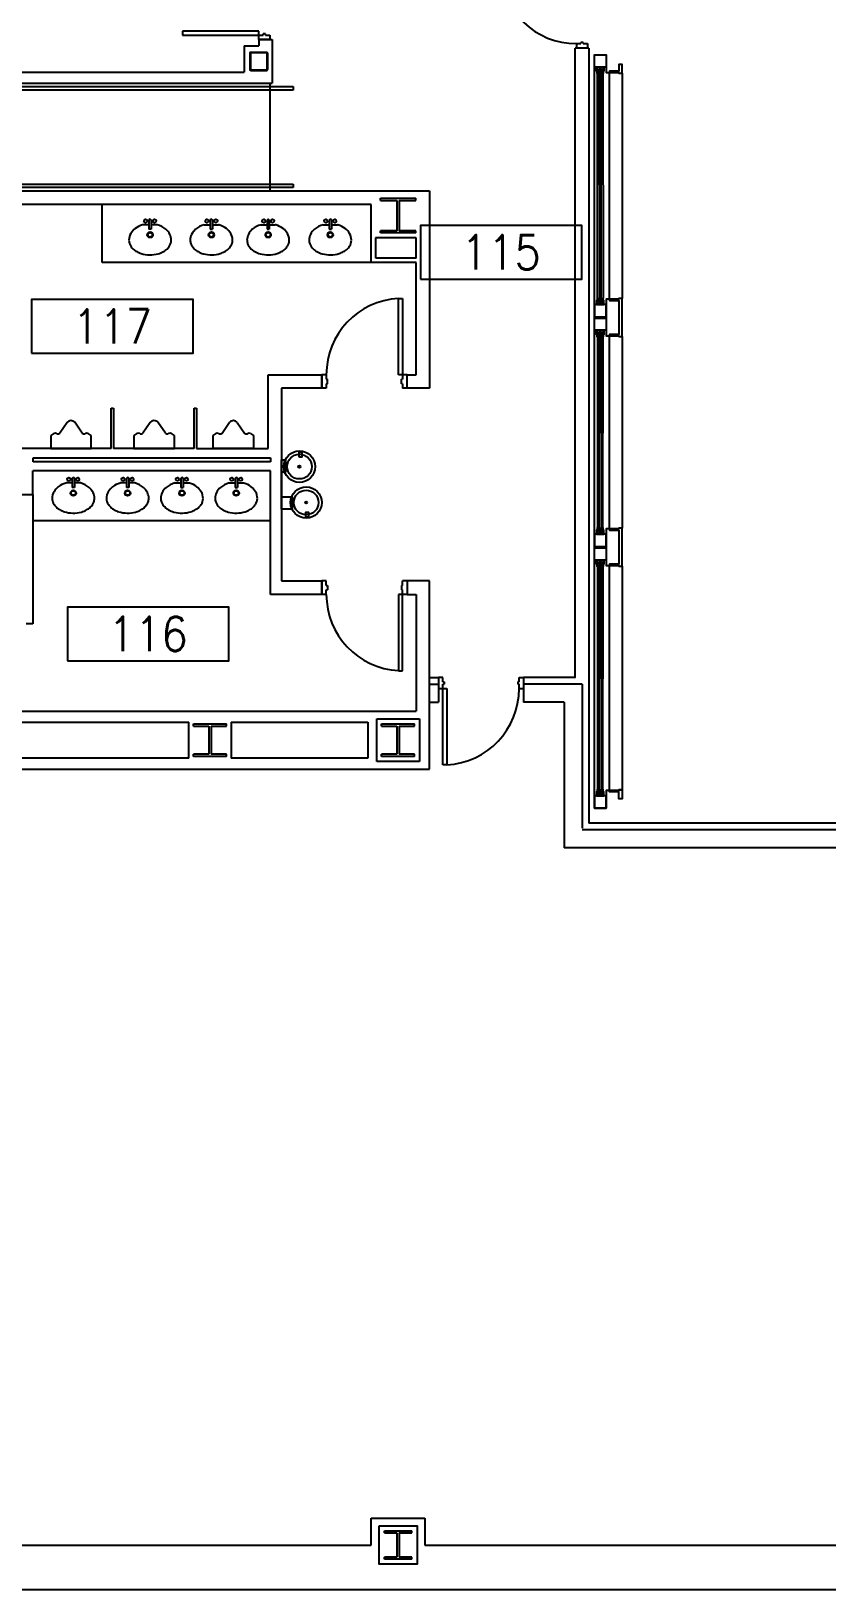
# Model space of a CAD drawing. Extents: x 324 to 2190, y 315 to 1855.
# Drawn here: x 798 to 1153, y 315 to 1010 of the extents above; entities that cross this region are included whole.
import ezdxf
from ezdxf.enums import TextEntityAlignment as Align

# ---------------------------------------------------------------- set-up
doc = ezdxf.new("R2010")
doc.units = 0
doc.header["$LTSCALE"] = 48
doc.header["$MEASUREMENT"] = 0
doc.layers.get('0').update_dxf_attribs({"color": 5, "linetype": 'CONTINUOUS'})
for name, color, linetype in [('first flr', 8, 'CONTINUOUS'), ('SP-RMBX', 7, 'CONTINUOUS'), ('SP-RMNO', 4, 'CONTINUOUS'), ('SP-ROOM', 4, 'CONTINUOUS')]:
    doc.layers.add(name, color=color, linetype=linetype)
doc.styles.add('ROMANS', font='ROMANS.shx', dxfattribs={"width": 0.9})

# ---------------------------------------------------------------- blocks, each defined once
blk = doc.blocks.new('FMGRM1')
at = {"layer": 'SP-RMBX', "color": 255}
blk.add_lwpolyline([(-0.375, -0.125), (0.375, -0.125), (0.375, 0.125), (-0.375, 0.125)], close=True, dxfattribs=at)
at = {"style": 'ROMANS', "width": 0.9}
for tag, p in [('DATA1', (0, -0.2836)), ('DATA2', (0, -0.443)), ('DATA3', (0, -0.6024)), ('DATA4', (0, -0.7618)), ('DATA5', (0, -0.9213))]:
    blk.add_attdef(tag, text='', height=0.1172, dxfattribs=at).set_placement(p, align=Align.CENTER)
at = {"layer": 'SP-RMNO', "style": 'ROMANS', "width": 0.9}
blk.add_attdef('RMNUMB', text='', height=0.16, dxfattribs=at).set_placement((0, 0), align=Align.MIDDLE)

msp = doc.modelspace()

# ---------------------------------------------------------------- linework, layer by layer
at = {"layer": 'first flr'}
for p, q in [((899.64, 1010.12), (865.64, 1010.12)), ((865.64, 1010.12), (865.64, 1008.37)), ((865.64, 1008.37), (899.64, 1008.37)), ((899.64, 1006.37), (899.64, 1010.12)), ((899.64, 1008.37), (901.64, 1008.37)), ((902.64, 1008.87), (901.64, 1008.87)), ((901.64, 1008.37), (901.64, 1008.87)), ((902.64, 1008.37), (902.64, 1008.87)), ((902.64, 1008.37), (904.64, 1008.37)), ((904.64, 1008.37), (904.64, 1006.37)), ((893.14, 1003.58), (899.64, 1003.58)), ((893.14, 1003.58), (893.14, 991.87)), ((899.64, 1006.37), (905.64, 1006.37)), ((899.64, 1006.37), (899.64, 1003.58)), ((904.64, 1006.37), (899.64, 1006.37)), ((905.64, 1006.37), (905.64, 986.87)), ((1046.83, 1002.56), (1040.83, 1002.56)), ((1040.83, 721.87), (1040.83, 1002.56)), ((1041.33, 1004.56), (1041.33, 1002.56)), ((1041.33, 1004.56), (1043.33, 1004.56)), ((1046.33, 1002.56), (1041.33, 1002.56)), ((1044.33, 1005.06), (1043.33, 1005.06)), ((1043.33, 1004.56), (1043.33, 1005.06)), ((1044.33, 1004.56), (1044.33, 1005.06)), ((1044.33, 1004.56), (1046.33, 1004.56)), ((1046.33, 1004.56), (1046.33, 1002.56)), ((1046.83, 1002.56), (1046.83, 656.87)), ((762.65, 991.87), (893.14, 991.87)), ((1056.09, 890.64), (1056.09, 991.62)), ((615.79, 986.87), (905.64, 986.87)), ((904.64, 986.87), (904.64, 938.87)), ((615.79, 938.87), (975.79, 938.87)), ((975.79, 938.87), (975.79, 850.87)), ((829.8, 906.87), (829.8, 932.87)), ((953.92, 935.62), (969.67, 935.62)), ((953.92, 934.62), (953.92, 935.62)), ((953.92, 934.62), (961.29, 934.62)), ((961.29, 934.62), (961.29, 921.12)), ((962.29, 934.62), (962.29, 921.12)), ((962.29, 934.62), (969.67, 934.62)), ((969.67, 934.62), (969.67, 935.62)), ((850.65, 926.01), (850.65, 921.79)), ((851.65, 926.01), (851.65, 921.79)), ((877.99, 926.01), (877.99, 921.79)), ((878.99, 926.01), (878.99, 921.79)), ((903.33, 926.01), (903.33, 921.79)), ((904.33, 926.01), (904.33, 921.79)), ((931.04, 926.01), (931.04, 921.79)), ((932.04, 926.01), (932.04, 921.79)), ((850.65, 923.79), (847.96, 923.79)), ((851.65, 921.79), (850.65, 921.79)), ((854.35, 923.79), (851.65, 923.79)), ((875.29, 923.79), (877.99, 923.79)), ((877.99, 921.79), (878.99, 921.79)), ((878.99, 923.79), (881.69, 923.79)), ((900.63, 923.79), (903.33, 923.79)), ((903.33, 921.79), (904.33, 921.79)), ((904.33, 923.79), (907.02, 923.79)), ((928.35, 923.79), (931.04, 923.79)), ((931.04, 921.79), (932.04, 921.79)), ((932.04, 923.79), (934.74, 923.79)), ((961.29, 921.12), (953.92, 921.12)), ((953.92, 920.12), (953.92, 921.12)), ((969.67, 920.12), (953.92, 920.12)), ((969.67, 921.12), (962.29, 921.12)), ((969.67, 920.12), (969.67, 921.12)), ((949.8, 906.87), (829.8, 906.87)), ((962.03, 856.88), (962.03, 890.88)), ((962.03, 890.88), (963.78, 890.88)), ((963.78, 890.88), (963.78, 856.88)), ((1056.09, 788.14), (1056.1, 874.26)), ((903.79, 824.01), (903.79, 856.88)), ((903.79, 856.88), (927.78, 856.88)), ((927.78, 856.88), (927.78, 850.88)), ((929.78, 856.88), (927.78, 856.88)), ((927.78, 850.88), (927.78, 856.88)), ((929.78, 856.88), (929.78, 854.88)), ((965.78, 856.88), (962.03, 856.88)), ((963.78, 856.88), (963.78, 854.88)), ((965.78, 850.88), (965.78, 856.88)), ((965.78, 850.87), (965.78, 856.87)), ((965.78, 856.87), (969.79, 856.87)), ((927.78, 850.88), (909.79, 850.88)), ((909.79, 850.87), (909.79, 764.87)), ((929.78, 850.88), (927.78, 850.88)), ((929.78, 854.88), (930.28, 854.88)), ((929.78, 852.88), (929.78, 850.88)), ((929.78, 852.88), (930.28, 852.88)), ((930.28, 852.88), (930.28, 854.88)), ((963.28, 852.88), (963.28, 854.88)), ((963.78, 854.88), (963.28, 854.88)), ((963.78, 852.88), (963.28, 852.88)), ((963.78, 852.88), (963.78, 850.88)), ((965.78, 850.88), (963.78, 850.88)), ((975.79, 850.87), (965.78, 850.87)), ((814.12, 835.52), (810.87, 830.88)), ((820.86, 830.88), (817.51, 835.65)), ((851.22, 835.52), (847.97, 830.88)), ((857.96, 830.88), (854.61, 835.65)), ((883.26, 830.88), (886.61, 835.65)), ((890, 835.52), (893.25, 830.88)), ((808.2, 830.68), (806.86, 829.71)), ((806.86, 829.71), (806.86, 824.01)), ((809.57, 830.58), (809.27, 830.74)), ((822.46, 830.74), (822.16, 830.58)), ((824.86, 829.71), (823.52, 830.68)), ((824.86, 824.01), (824.86, 829.71)), ((845.31, 830.68), (843.97, 829.71)), ((843.97, 829.71), (843.97, 824.01)), ((846.67, 830.58), (846.37, 830.74)), ((859.56, 830.74), (859.27, 830.58)), ((861.97, 829.71), (860.63, 830.68)), ((861.97, 824.01), (861.97, 829.71)), ((879.26, 829.72), (880.6, 830.68)), ((879.26, 824.01), (879.26, 829.72)), ((881.66, 830.74), (881.96, 830.58)), ((894.56, 830.58), (894.85, 830.74)), ((895.92, 830.68), (897.26, 829.72)), ((897.26, 829.72), (897.26, 824.01)), ((833.86, 824.01), (760.84, 824.01)), ((806.86, 824.01), (824.86, 824.01)), ((870.89, 824.01), (834.89, 824.01)), ((843.97, 824.01), (861.97, 824.01)), ((871.91, 824.01), (903.79, 824.01)), ((897.26, 824.01), (879.26, 824.01)), ((904.82, 814.02), (798.9, 814.02)), ((798.9, 803.51), (798.9, 814.02)), ((904.82, 758.87), (904.82, 814.01)), ((909.79, 796.85), (909.79, 818.9)), ((816.4, 808.59), (813.71, 808.59)), ((816.4, 810.81), (816.4, 806.59)), ((817.4, 806.59), (816.4, 806.59)), ((817.4, 810.81), (817.4, 806.59)), ((820.1, 808.59), (817.4, 808.59)), ((840.63, 808.59), (837.93, 808.59)), ((840.63, 810.81), (840.63, 806.59)), ((841.63, 806.59), (840.63, 806.59)), ((841.63, 810.81), (841.63, 806.59)), ((844.33, 808.59), (841.63, 808.59)), ((862.16, 808.59), (864.86, 808.59)), ((864.86, 810.81), (864.86, 806.59)), ((864.86, 806.59), (865.86, 806.59)), ((865.86, 810.81), (865.86, 806.59)), ((865.86, 808.59), (868.55, 808.59)), ((886.39, 808.59), (889.08, 808.59)), ((889.08, 810.81), (889.08, 806.59)), ((889.08, 806.59), (890.08, 806.59)), ((890.08, 810.81), (890.08, 806.59)), ((890.08, 808.59), (892.78, 808.59)), ((621.79, 803.51), (798.9, 803.51)), ((798.9, 803.51), (798.9, 745.77)), ((904.82, 791.67), (798.9, 791.68)), ((1056.09, 671.39), (1056.09, 771.76)), ((909.79, 764.87), (927.78, 764.87)), ((927.65, 764.78), (927.65, 758.78)), ((927.78, 764.87), (927.78, 758.87)), ((929.78, 764.87), (927.78, 764.87)), ((929.78, 762.87), (929.78, 764.87)), ((963.78, 762.87), (963.78, 764.87)), ((965.78, 764.87), (963.78, 764.87)), ((965.78, 764.87), (965.78, 758.87)), ((927.78, 758.87), (904.82, 758.87)), ((929.78, 758.87), (927.78, 758.87)), ((929.78, 762.87), (930.28, 762.87)), ((929.78, 760.87), (930.28, 760.87)), ((929.78, 758.87), (929.78, 760.87)), ((930.28, 762.87), (930.28, 760.87)), ((965.78, 758.87), (962.03, 758.87)), ((962.03, 758.87), (962.03, 724.87)), ((963.28, 762.87), (963.28, 760.87)), ((963.78, 762.87), (963.28, 762.87)), ((963.78, 760.87), (963.28, 760.87)), ((963.78, 758.87), (963.78, 760.87)), ((963.78, 724.87), (963.78, 758.87)), ((969.79, 758.87), (969.79, 706.87)), ((798.9, 745.77), (795.88, 745.77)), ((962.03, 724.87), (963.78, 724.87)), ((975.79, 721.87), (979.79, 721.87)), ((975.79, 718.87), (979.79, 718.87)), ((975.79, 680.87), (975.79, 716.87)), ((979.79, 721.87), (979.79, 710.87)), ((979.79, 721.87), (979.79, 716.87)), ((981.79, 721.87), (979.79, 721.87)), ((979.79, 716.87), (983.54, 716.87)), ((981.79, 719.87), (981.79, 721.87)), ((981.79, 719.87), (982.29, 719.87)), ((981.79, 718.87), (982.29, 718.87)), ((981.79, 716.87), (981.79, 718.87)), ((981.79, 682.87), (981.79, 716.87)), ((982.29, 719.87), (982.29, 718.87)), ((983.54, 716.87), (983.54, 682.87)), ((1015.29, 719.87), (1015.29, 718.87)), ((1015.79, 719.87), (1015.29, 719.87)), ((1015.79, 718.87), (1015.29, 718.87)), ((1015.79, 719.87), (1015.79, 721.87)), ((1015.79, 721.87), (1017.79, 721.87)), ((1015.79, 716.87), (1015.79, 718.87)), ((1015.79, 716.87), (1017.79, 716.87)), ((1040.95, 721.87), (1017.79, 721.87)), ((1017.79, 721.87), (1017.79, 710.87)), ((1017.79, 721.87), (1017.79, 716.87)), ((1043.95, 718.87), (1017.79, 718.87)), ((1043.95, 718.87), (1043.95, 654.67)), ((975.79, 710.87), (979.79, 710.87)), ((1035.95, 710.87), (1017.79, 710.87)), ((1035.95, 710.87), (1035.95, 645.87)), ((621.79, 706.87), (969.79, 706.87)), ((952.29, 703.37), (971.29, 703.37)), ((952.29, 684.37), (952.29, 703.37)), ((971.29, 703.37), (971.29, 684.37)), ((868.37, 685.88), (868.37, 701.87)), ((870.5, 701.19), (885.25, 701.19)), ((870.5, 700.19), (870.5, 701.19)), ((870.5, 700.19), (877.37, 700.19)), ((877.37, 700.19), (877.37, 687.56)), ((878.37, 700.19), (878.37, 687.56)), ((878.37, 700.19), (885.25, 700.19)), ((885.25, 700.19), (885.25, 701.19)), ((887.37, 701.87), (887.37, 685.88)), ((954.42, 701.19), (969.17, 701.19)), ((954.42, 700.19), (954.42, 701.19)), ((954.42, 700.19), (961.29, 700.19)), ((961.29, 700.19), (961.29, 687.56)), ((962.29, 700.19), (962.29, 687.56)), ((962.29, 700.19), (969.17, 700.19)), ((969.17, 700.19), (969.17, 701.19)), ((877.37, 687.56), (870.5, 687.56)), ((870.5, 686.56), (870.5, 687.56)), ((885.25, 686.56), (870.5, 686.56)), ((885.25, 687.56), (878.37, 687.56)), ((885.25, 686.56), (885.25, 687.56)), ((971.29, 684.37), (952.29, 684.37)), ((961.29, 687.56), (954.42, 687.56)), ((954.42, 686.56), (954.42, 687.56)), ((969.17, 686.56), (954.42, 686.56)), ((969.17, 687.56), (962.29, 687.56)), ((969.17, 686.56), (969.17, 687.56)), ((983.54, 682.87), (981.79, 682.87)), ((618.79, 680.87), (975.79, 680.87)), ((1375.79, 653.87), (1043.95, 653.87)), ((1362.3, 656.87), (1046.95, 656.87)), ((1383.79, 645.87), (1035.95, 645.87)), ((949.72, 334.87), (949.72, 346.88)), ((949.72, 346.88), (973.72, 346.88)), ((955.73, 341.25), (967.86, 341.25)), ((955.73, 340.25), (955.73, 341.25)), ((967.86, 340.25), (967.86, 341.25)), ((973.72, 346.88), (973.72, 334.87)), ((638.72, 334.87), (949.72, 334.87)), ((955.73, 340.25), (961.29, 340.25)), ((961.29, 340.25), (961.29, 329.5)), ((962.29, 340.25), (962.29, 329.5)), ((962.29, 340.25), (967.86, 340.25)), ((973.72, 334.87), (1359.72, 334.87)), ((961.29, 329.5), (955.73, 329.5)), ((955.73, 328.5), (955.73, 329.5)), ((967.86, 328.5), (955.73, 328.5)), ((967.86, 329.5), (962.29, 329.5)), ((967.86, 328.5), (967.86, 329.5)), ((2079.79, 314.87), (431.79, 314.87))]:
    msp.add_line(p, q, dxfattribs=at)
at = {"layer": 'first flr', "linetype": 'Continuous'}
for p, q in [((603.02, 985.37), (915.02, 985.37)), ((915.02, 983.87), (603.02, 983.87)), ((915.02, 985.37), (915.02, 983.87)), ((603.02, 941.87), (915.02, 941.87)), ((915.02, 940.37), (603.02, 940.37)), ((915.02, 941.87), (915.02, 940.37)), ((949.8, 932.87), (760.84, 932.87)), ((949.8, 906.87), (949.8, 932.87)), ((951.8, 908.87), (951.8, 917.87)), ((969.79, 908.87), (969.79, 917.87)), ((969.79, 906.87), (949.8, 906.87)), ((969.79, 908.87), (951.8, 908.87)), ((969.79, 856.87), (969.79, 906.87)), ((833.86, 824.01), (833.86, 842.01)), ((833.86, 842.01), (834.89, 842.01)), ((834.89, 842.01), (834.89, 824.01)), ((870.89, 824.01), (870.89, 842.01)), ((870.89, 842.01), (871.91, 842.01)), ((871.91, 842.01), (871.91, 824.01)), ((799.06, 819.82), (904.81, 819.82)), ((799.06, 818.08), (799.06, 819.82)), ((904.81, 818.08), (799.06, 818.08)), ((904.81, 819.82), (904.81, 818.08)), ((975.79, 764.87), (965.78, 764.87)), ((965.78, 764.87), (965.78, 758.87)), ((975.79, 707.87), (975.79, 764.87)), ((965.78, 758.87), (969.79, 758.87)), ((640.02, 701.87), (868.37, 701.87)), ((887.37, 701.87), (948.31, 701.87)), ((948.31, 701.87), (948.31, 685.88)), ((868.37, 685.88), (640.02, 685.88)), ((948.31, 685.88), (887.37, 685.88))]:
    msp.add_line(p, q, dxfattribs=at)
for points in [[(896.13, 992.64), (903.13, 992.64), (903.38, 992.71), (903.56, 992.89), (903.63, 993.14), (903.63, 1000.14), (903.56, 1000.39), (903.38, 1000.57), (903.13, 1000.64), (896.13, 1000.64), (895.88, 1000.57), (895.69, 1000.39), (895.63, 1000.14), (895.63, 993.14), (895.69, 992.89), (895.88, 992.71), (896.13, 992.64)], [(896.13, 992.89), (903.13, 992.89), (903.25, 992.92), (903.34, 993.01), (903.38, 993.14), (903.38, 1000.14), (903.34, 1000.26), (903.25, 1000.36), (903.13, 1000.39), (896.13, 1000.39), (896, 1000.36), (895.91, 1000.26), (895.88, 1000.14), (895.88, 993.14), (895.91, 993.01), (896, 992.92), (896.13, 992.89)], [(1061.79, 671.7), (1061.79, 671.7), (1060.29, 671.7), (1060.29, 671.39), (1054.57, 671.39), (1054.57, 663.51), (1049.45, 663.51), (1049.45, 999.51), (1054.57, 999.51), (1054.57, 991.62), (1060.29, 991.62), (1060.29, 991.32), (1061.79, 991.32), (1061.79, 890.94), (1060.29, 890.94), (1060.29, 890.64), (1054.57, 890.64), (1054.57, 874.26), (1060.29, 874.26), (1060.29, 873.96), (1061.79, 873.96), (1061.79, 788.45), (1060.29, 788.45), (1060.29, 788.14), (1054.57, 788.14), (1054.57, 771.76), (1060.29, 771.76), (1060.29, 771.46), (1061.79, 771.46), (1061.79, 671.7), (1060.29, 671.7), (1060.29, 671.39)], [(1056.09, 991.62), (1060.29, 991.62), (1060.29, 991.32), (1061.79, 991.32), (1061.79, 995.26), (1060.29, 995.26), (1060.29, 992.23), (1056.09, 992.23), (1056.09, 991.62)], [(1050.77, 890.23), (1050.77, 992.03), (1051.55, 992.03), (1051.6, 891.09)], [(1052.39, 890.23), (1052.39, 992.03), (1053.17, 992.03), (1053.22, 891.09)], [(969.79, 917.87), (951.79, 917.87)], [(1056.09, 874.26), (1060.29, 874.26), (1060.29, 873.95), (1061.79, 873.95), (1061.79, 890.94), (1060.29, 890.94), (1060.29, 890.64), (1056.09, 890.64), (1056.09, 890.03), (1060.29, 890.03), (1060.29, 874.86), (1056.09, 874.86), (1056.09, 874.26), (1060.29, 874.26)], [(1050.77, 874.67), (1050.77, 787.73), (1051.55, 787.73), (1051.6, 873.81)], [(1052.39, 874.67), (1052.39, 787.73), (1053.17, 787.73), (1053.22, 873.81)], [(1056.09, 771.76), (1060.29, 771.76), (1060.29, 771.46), (1061.79, 771.46), (1061.79, 788.45), (1060.29, 788.45), (1060.29, 788.14), (1056.09, 788.14), (1056.09, 787.54), (1060.29, 787.54), (1060.29, 772.37), (1056.09, 772.37), (1056.09, 771.76), (1060.29, 771.76)], [(1050.77, 772.16), (1050.77, 670.99), (1051.55, 670.99), (1051.6, 771.31)], [(1052.39, 772.16), (1052.39, 670.99), (1053.17, 670.99), (1053.22, 771.31)], [(1056.09, 671.39), (1060.29, 671.39), (1060.29, 671.7), (1061.79, 671.7), (1061.79, 667.75), (1060.29, 667.75), (1060.29, 670.79), (1056.09, 670.79), (1056.09, 671.39)]]:
    msp.add_lwpolyline(points, dxfattribs=at)
for points in [[(1054.57, 999.51), (1054.57, 994.05), (1049.45, 994.05), (1049.45, 999.51)], [(1051.77, 992.23), (1051.77, 993.9), (1050.52, 993.9), (1050.52, 992.23), (1050.39, 992.23), (1050.39, 994.05), (1051.9, 994.05), (1051.9, 992.23)], [(1050.87, 992.18), (1051.44, 992.18), (1051.44, 993.03), (1051.57, 993.03), (1051.57, 992.18), (1051.69, 992.18), (1051.69, 991.17), (1051.56, 991.17), (1051.56, 992.03), (1050.75, 992.03), (1050.75, 991.17), (1050.63, 991.17), (1050.63, 992.18), (1050.75, 992.18), (1050.75, 993.03), (1050.87, 993.03)], [(1053.39, 992.23), (1053.39, 993.9), (1052.14, 993.9), (1052.14, 992.23), (1052.01, 992.23), (1052.01, 994.05), (1053.52, 994.05), (1053.52, 992.23)], [(1052.49, 992.18), (1053.06, 992.18), (1053.06, 993.03), (1053.19, 993.03), (1053.19, 992.18), (1053.31, 992.18), (1053.31, 991.17), (1053.18, 991.17), (1053.18, 992.03), (1052.37, 992.03), (1052.37, 991.17), (1052.25, 991.17), (1052.25, 992.18), (1052.37, 992.18), (1052.37, 993.03), (1052.49, 993.03)], [(1051.77, 890.03), (1051.77, 888.36), (1050.52, 888.36), (1050.52, 890.03), (1050.39, 890.03), (1050.39, 888.21), (1051.9, 888.21), (1051.9, 890.03)], [(1050.87, 890.08), (1051.44, 890.08), (1051.44, 889.23), (1051.57, 889.23), (1051.57, 890.08), (1051.69, 890.08), (1051.69, 891.09), (1051.56, 891.09), (1051.56, 890.23), (1050.75, 890.23), (1050.75, 891.09), (1050.63, 891.09), (1050.63, 890.08), (1050.75, 890.08), (1050.75, 889.23), (1050.87, 889.23)], [(1053.39, 890.03), (1053.39, 888.36), (1052.14, 888.36), (1052.14, 890.03), (1052.01, 890.03), (1052.01, 888.21), (1053.52, 888.21), (1053.52, 890.03)], [(1052.49, 890.08), (1053.06, 890.08), (1053.06, 889.23), (1053.19, 889.23), (1053.19, 890.08), (1053.31, 890.08), (1053.31, 891.09), (1053.18, 891.09), (1053.18, 890.23), (1052.37, 890.23), (1052.37, 891.09), (1052.25, 891.09), (1052.25, 890.08), (1052.37, 890.08), (1052.37, 889.23), (1052.49, 889.23)], [(1054.57, 882.75), (1054.57, 888.21), (1049.45, 888.21), (1049.45, 882.75)], [(1054.57, 882.15), (1054.57, 876.69), (1049.45, 876.69), (1049.45, 882.15)], [(1051.77, 874.87), (1051.77, 876.54), (1050.52, 876.54), (1050.52, 874.87), (1050.39, 874.87), (1050.39, 876.69), (1051.9, 876.69), (1051.9, 874.87)], [(1053.39, 874.87), (1053.39, 876.54), (1052.14, 876.54), (1052.14, 874.87), (1052.01, 874.87), (1052.01, 876.69), (1053.52, 876.69), (1053.52, 874.87)], [(1050.87, 874.82), (1051.44, 874.82), (1051.44, 875.67), (1051.57, 875.67), (1051.57, 874.82), (1051.69, 874.82), (1051.69, 873.81), (1051.56, 873.81), (1051.56, 874.67), (1050.75, 874.67), (1050.75, 873.81), (1050.63, 873.81), (1050.63, 874.82), (1050.75, 874.82), (1050.75, 875.67), (1050.87, 875.67)], [(1052.49, 874.82), (1053.06, 874.82), (1053.06, 875.67), (1053.19, 875.67), (1053.19, 874.82), (1053.31, 874.82), (1053.31, 873.81), (1053.18, 873.81), (1053.18, 874.67), (1052.37, 874.67), (1052.37, 873.81), (1052.25, 873.81), (1052.25, 874.82), (1052.37, 874.82), (1052.37, 875.67), (1052.49, 875.67)], [(917.59, 820.15), (917.59, 822.34), (918.84, 822.34), (918.84, 820.15)], [(909.79, 813.37), (909.79, 818.9), (911.54, 818.9), (911.54, 813.37)], [(909.79, 796.85), (909.79, 802.38), (914.54, 802.38), (914.54, 796.85)], [(920.59, 793.41), (920.59, 795.6), (921.84, 795.6), (921.84, 793.41)], [(1054.57, 780.25), (1054.57, 785.71), (1049.45, 785.71), (1049.45, 780.25)], [(1051.77, 787.53), (1051.77, 785.86), (1050.52, 785.86), (1050.52, 787.53), (1050.39, 787.53), (1050.39, 785.71), (1051.9, 785.71), (1051.9, 787.53)], [(1050.87, 787.58), (1051.44, 787.58), (1051.44, 786.73), (1051.57, 786.73), (1051.57, 787.58), (1051.69, 787.58), (1051.69, 788.59), (1051.56, 788.59), (1051.56, 787.73), (1050.75, 787.73), (1050.75, 788.59), (1050.63, 788.59), (1050.63, 787.58), (1050.75, 787.58), (1050.75, 786.73), (1050.87, 786.73)], [(1053.39, 787.53), (1053.39, 785.86), (1052.14, 785.86), (1052.14, 787.53), (1052.01, 787.53), (1052.01, 785.71), (1053.52, 785.71), (1053.52, 787.53)], [(1052.49, 787.58), (1053.06, 787.58), (1053.06, 786.73), (1053.19, 786.73), (1053.19, 787.58), (1053.31, 787.58), (1053.31, 788.59), (1053.18, 788.59), (1053.18, 787.73), (1052.37, 787.73), (1052.37, 788.59), (1052.25, 788.59), (1052.25, 787.58), (1052.37, 787.58), (1052.37, 786.73), (1052.49, 786.73)], [(1054.57, 779.65), (1054.57, 774.19), (1049.45, 774.19), (1049.45, 779.65)], [(1051.77, 772.37), (1051.77, 774.04), (1050.52, 774.04), (1050.52, 772.37), (1050.39, 772.37), (1050.39, 774.19), (1051.9, 774.19), (1051.9, 772.37)], [(1050.87, 772.32), (1051.44, 772.32), (1051.44, 773.17), (1051.57, 773.17), (1051.57, 772.32), (1051.69, 772.32), (1051.69, 771.31), (1051.56, 771.31), (1051.56, 772.16), (1050.75, 772.16), (1050.75, 771.31), (1050.63, 771.31), (1050.63, 772.32), (1050.75, 772.32), (1050.75, 773.17), (1050.87, 773.17)], [(1053.39, 772.37), (1053.39, 774.04), (1052.14, 774.04), (1052.14, 772.37), (1052.01, 772.37), (1052.01, 774.19), (1053.52, 774.19), (1053.52, 772.37)], [(1052.49, 772.32), (1053.06, 772.32), (1053.06, 773.17), (1053.19, 773.17), (1053.19, 772.32), (1053.31, 772.32), (1053.31, 771.31), (1053.18, 771.31), (1053.18, 772.16), (1052.37, 772.16), (1052.37, 771.31), (1052.25, 771.31), (1052.25, 772.32), (1052.37, 772.32), (1052.37, 773.17), (1052.49, 773.17)], [(1054.57, 663.51), (1054.57, 668.97), (1049.45, 668.97), (1049.45, 663.51)], [(1051.77, 670.79), (1051.77, 669.12), (1050.52, 669.12), (1050.52, 670.79), (1050.39, 670.79), (1050.39, 668.97), (1051.9, 668.97), (1051.9, 670.79)], [(1050.87, 670.84), (1051.44, 670.84), (1051.44, 669.98), (1051.57, 669.98), (1051.57, 670.84), (1051.69, 670.84), (1051.69, 671.84), (1051.56, 671.84), (1051.56, 670.99), (1050.75, 670.99), (1050.75, 671.84), (1050.63, 671.84), (1050.63, 670.84), (1050.75, 670.84), (1050.75, 669.98), (1050.87, 669.98)], [(1053.39, 670.79), (1053.39, 669.12), (1052.14, 669.12), (1052.14, 670.79), (1052.01, 670.79), (1052.01, 668.97), (1053.52, 668.97), (1053.52, 670.79)], [(1052.49, 670.84), (1053.06, 670.84), (1053.06, 669.98), (1053.19, 669.98), (1053.19, 670.84), (1053.31, 670.84), (1053.31, 671.84), (1053.18, 671.84), (1053.18, 670.99), (1052.37, 670.99), (1052.37, 671.84), (1052.25, 671.84), (1052.25, 670.84), (1052.37, 670.84), (1052.37, 669.98), (1052.49, 669.98)], [(953.29, 343.38), (970.29, 343.38), (970.29, 326.38), (953.29, 326.38)]]:
    msp.add_lwpolyline(points, close=True, dxfattribs=at)
at = {"layer": 'first flr'}
for centre, radius in [((849.15, 925.45), 0.75), ((853.15, 925.45), 0.75), ((876.49, 925.45), 0.75), ((880.49, 925.45), 0.75), ((901.83, 925.45), 0.75), ((905.83, 925.45), 0.75), ((929.54, 925.45), 0.75), ((933.54, 925.45), 0.75), ((851.15, 919.3), 1.25), ((851.15, 919.3), 1), ((878.49, 919.3), 1.25), ((878.49, 919.3), 1), ((903.83, 919.3), 1.25), ((903.83, 919.3), 1), ((931.54, 919.3), 1.25), ((931.54, 919.3), 1), ((917.79, 815.87), 7), ((917.79, 815.87), 5.5), ((917.79, 815.87), 0.5), ((814.9, 810.25), 0.75), ((818.9, 810.25), 0.75), ((839.13, 810.25), 0.75), ((843.13, 810.25), 0.75), ((863.36, 810.25), 0.75), ((867.36, 810.25), 0.75), ((887.58, 810.25), 0.75), ((891.58, 810.25), 0.75), ((920.79, 799.87), 7), ((816.9, 804.1), 1.25), ((816.9, 804.1), 1), ((841.13, 804.1), 1.25), ((841.13, 804.1), 1), ((865.36, 804.1), 1.25), ((865.36, 804.1), 1), ((889.58, 804.1), 1.25), ((889.58, 804.1), 1), ((920.79, 799.87), 5.5), ((920.79, 799.87), 0.5)]:
    msp.add_circle(centre, radius, dxfattribs=at)
for centre, radius, start, end in [((1041.36, 1038.65), 34.08, 183.08493, 269.94131), ((851.15, 925.45), 0.75, 48.18971, 131.81034), ((878.49, 925.45), 0.75, 48.18966, 131.81029), ((903.83, 925.45), 0.75, 48.18966, 131.81029), ((931.54, 925.45), 0.75, 48.18966, 131.81029), ((847.74, 916.84), 6.03, 149.68342, 179.7029), ((849.07, 916.08), 7.56, 127.61016, 149.74458), ((850.43, 914.36), 9.75, 105.82377, 127.80242), ((851.03, 912.52), 11.68, 105.26526, 106.21266), ((851.91, 914.45), 9.65, 49.21451, 75.38302), ((853.45, 916.25), 7.29, 26.45644, 49.13846), ((854.63, 916.85), 5.97, 0.21012, 26.2971), ((875.02, 916.85), 5.97, 153.7029, 179.78988), ((876.19, 916.25), 7.29, 130.86154, 153.54356), ((877.73, 914.45), 9.65, 104.61698, 130.78549), ((878.61, 912.52), 11.68, 73.78734, 74.73474), ((879.22, 914.36), 9.75, 52.19758, 74.17623), ((880.58, 916.08), 7.56, 30.25542, 52.38984), ((881.9, 916.84), 6.03, 0.2971, 30.31658), ((900.35, 916.85), 5.97, 153.7029, 179.78988), ((901.53, 916.25), 7.29, 130.86154, 153.54356), ((903.07, 914.45), 9.65, 104.61698, 130.78549), ((903.95, 912.52), 11.68, 73.78734, 74.73474), ((904.55, 914.36), 9.75, 52.19758, 74.17623), ((905.91, 916.08), 7.56, 30.25542, 52.38984), ((907.24, 916.84), 6.03, 0.2971, 30.31658), ((928.07, 916.85), 5.97, 153.7029, 179.78988), ((929.24, 916.25), 7.29, 130.86154, 153.54356), ((930.78, 914.45), 9.65, 104.61698, 130.78549), ((931.66, 912.52), 11.68, 73.78734, 74.73474), ((932.27, 914.36), 9.75, 52.19758, 74.17623), ((933.63, 916.08), 7.56, 30.25542, 52.38984), ((934.95, 916.84), 6.03, 0.2971, 30.31658), ((846.59, 916.92), 4.88, 180.51953, 213.98834), ((847.94, 917.73), 6.45, 213.27546, 227.83091), ((849.27, 919.18), 8.42, 227.73957, 241.15378), ((850.37, 921.09), 10.62, 240.96221, 252.40846), ((851.16, 923.77), 13.41, 252.62601, 285.45693), ((851.82, 921.37), 10.93, 285.47957, 298.90422), ((852.94, 919.31), 8.58, 298.98242, 312.14612), ((854.77, 917.39), 5.93, 311.52825, 338.9757), ((855.91, 916.89), 4.68, 339.65051, 359.82989), ((873.73, 916.89), 4.68, 180.17011, 200.34949), ((874.88, 917.39), 5.93, 201.0243, 228.47175), ((876.7, 919.31), 8.58, 227.85388, 241.01758), ((877.83, 921.37), 10.93, 241.09578, 254.52043), ((878.48, 923.77), 13.41, 254.54307, 287.37399), ((879.28, 921.09), 10.62, 287.59154, 299.03779), ((880.37, 919.18), 8.42, 298.84622, 312.26043), ((881.7, 917.73), 6.45, 312.16909, 326.72454), ((883.05, 916.92), 4.88, 326.01166, 359.48047), ((899.07, 916.89), 4.68, 180.17011, 200.34949), ((900.21, 917.39), 5.93, 201.0243, 228.47175), ((902.04, 919.31), 8.58, 227.85388, 241.01758), ((903.16, 921.37), 10.93, 241.09578, 254.52043), ((903.82, 923.77), 13.41, 254.54307, 287.37399), ((904.62, 921.09), 10.62, 287.59154, 299.03779), ((905.71, 919.18), 8.42, 298.84622, 312.26043), ((907.04, 917.73), 6.45, 312.16909, 326.72454), ((908.39, 916.92), 4.88, 326.01166, 359.48047), ((926.78, 916.89), 4.68, 180.17011, 200.34949), ((927.93, 917.39), 5.93, 201.0243, 228.47175), ((929.75, 919.31), 8.58, 227.85388, 241.01758), ((930.88, 921.37), 10.93, 241.09578, 254.52043), ((931.53, 923.77), 13.41, 254.54307, 287.37399), ((932.33, 921.09), 10.62, 287.59154, 299.03779), ((933.42, 919.18), 8.42, 298.84622, 312.26043), ((934.75, 917.73), 6.45, 312.16909, 326.72454), ((936.1, 916.92), 4.88, 326.01166, 359.48047), ((963.86, 856.84), 34.08, 93.08493, 179.94131), ((815.86, 834.19), 2.2, 41.55418, 142.68614), ((852.97, 834.19), 2.2, 41.55418, 142.68614), ((888.26, 834.19), 2.2, 37.31386, 138.44582), ((808.79, 829.86), 1, 61.06742, 125.66386), ((810.05, 831.45), 1, 241.06742, 325.039), ((821.68, 831.45), 1, 214.961, 298.93258), ((822.94, 829.86), 1, 54.33614, 118.93258), ((845.89, 829.86), 1, 61.06742, 125.66386), ((847.15, 831.45), 1, 241.06742, 325.039), ((858.78, 831.45), 1, 214.961, 298.93258), ((860.04, 829.86), 1, 54.33614, 118.93258), ((881.18, 829.86), 1, 61.06742, 125.66386), ((882.44, 831.45), 1, 241.06742, 325.039), ((894.07, 831.45), 1, 214.961, 298.93258), ((895.33, 829.86), 1, 54.33614, 118.93258), ((814.82, 800.87), 7.56, 127.61016, 149.74458), ((816.18, 799.16), 9.75, 105.82377, 127.80242), ((816.78, 797.32), 11.68, 105.26526, 106.21266), ((816.9, 810.25), 0.75, 48.18971, 131.81034), ((817.66, 799.25), 9.65, 49.21451, 75.38302), ((819.2, 801.05), 7.29, 26.45644, 49.13846), ((839.05, 800.87), 7.56, 127.61016, 149.74458), ((840.41, 799.16), 9.75, 105.82377, 127.80242), ((841.01, 797.32), 11.68, 105.26526, 106.21266), ((841.13, 810.25), 0.75, 48.18971, 131.81034), ((841.89, 799.25), 9.65, 49.21451, 75.38302), ((843.43, 801.05), 7.29, 26.45644, 49.13846), ((863.06, 801.05), 7.29, 130.86154, 153.54356), ((864.6, 799.25), 9.65, 104.61698, 130.78549), ((865.36, 810.25), 0.75, 48.18966, 131.81029), ((865.48, 797.32), 11.68, 73.78734, 74.73474), ((866.08, 799.16), 9.75, 52.19758, 74.17623), ((867.44, 800.87), 7.56, 30.25542, 52.38984), ((887.28, 801.05), 7.29, 130.86154, 153.54356), ((888.82, 799.25), 9.65, 104.61698, 130.78549), ((889.58, 810.25), 0.75, 48.18966, 131.81029), ((889.7, 797.32), 11.68, 73.78734, 74.73474), ((890.31, 799.16), 9.75, 52.19758, 74.17623), ((891.67, 800.87), 7.56, 30.25542, 52.38984), ((813.49, 801.64), 6.03, 149.68342, 179.7029), ((812.35, 801.72), 4.88, 180.51953, 213.98834), ((820.52, 802.18), 5.93, 311.52825, 338.9757), ((820.38, 801.65), 5.97, 0.21012, 26.2971), ((821.66, 801.69), 4.68, 339.65051, 359.82989), ((837.72, 801.64), 6.03, 149.68342, 179.7029), ((836.57, 801.72), 4.88, 180.51953, 213.98834), ((844.75, 802.18), 5.93, 311.52825, 338.9757), ((844.6, 801.65), 5.97, 0.21012, 26.2971), ((845.89, 801.69), 4.68, 339.65051, 359.82989), ((861.88, 801.65), 5.97, 153.7029, 179.78988), ((860.6, 801.69), 4.68, 180.17011, 200.34949), ((861.74, 802.18), 5.93, 201.0243, 228.47175), ((869.92, 801.72), 4.88, 326.01166, 359.48047), ((868.77, 801.64), 6.03, 0.2971, 30.31658), ((886.11, 801.65), 5.97, 153.7029, 179.78988), ((884.83, 801.69), 4.68, 180.17011, 200.34949), ((885.97, 802.18), 5.93, 201.0243, 228.47175), ((894.14, 801.72), 4.88, 326.01166, 359.48047), ((893, 801.64), 6.03, 0.2971, 30.31658), ((813.69, 802.53), 6.45, 213.27546, 227.83091), ((815.02, 803.98), 8.42, 227.73957, 241.15378), ((816.12, 805.89), 10.62, 240.96221, 252.40846), ((816.91, 808.56), 13.41, 252.62601, 285.45693), ((817.57, 806.17), 10.93, 285.47957, 298.90422), ((818.69, 804.11), 8.58, 298.98242, 312.14612), ((837.92, 802.53), 6.45, 213.27546, 227.83091), ((839.25, 803.98), 8.42, 227.73957, 241.15378), ((840.34, 805.89), 10.62, 240.96221, 252.40846), ((841.14, 808.56), 13.41, 252.62601, 285.45693), ((841.79, 806.17), 10.93, 285.47957, 298.90422), ((842.92, 804.11), 8.58, 298.98242, 312.14612), ((863.57, 804.11), 8.58, 227.85388, 241.01758), ((864.69, 806.17), 10.93, 241.09578, 254.52043), ((865.35, 808.56), 13.41, 254.54307, 287.37399), ((866.15, 805.89), 10.62, 287.59154, 299.03779), ((867.24, 803.98), 8.42, 298.84622, 312.26043), ((868.57, 802.53), 6.45, 312.16909, 326.72454), ((887.79, 804.11), 8.58, 227.85388, 241.01758), ((888.92, 806.17), 10.93, 241.09578, 254.52043), ((889.58, 808.56), 13.41, 254.54307, 287.37399), ((890.37, 805.89), 10.62, 287.59154, 299.03779), ((891.46, 803.98), 8.42, 298.84622, 312.26043), ((892.79, 802.53), 6.45, 312.16909, 326.72454), ((963.86, 758.91), 34.08, 180.05869, 266.91507), ((981.71, 716.91), 34.08, 273.08493, 359.94131)]:
    msp.add_arc(centre, radius, start, end, dxfattribs=at)

# ---------------------------------------------------------------- block references
at = {"layer": 'SP-ROOM'}
ref = msp.add_blockref('FMGRM1', (1007.75, 911.5), dxfattribs=dict(at, xscale=96, yscale=96, zscale=96))
ref.add_attrib('RMNUMB', '115', dxfattribs={"layer": 'SP-RMNO', "height": 15.36, "style": 'ROMANS', "width": 0.9}).set_placement((1007.75, 911.5), align=Align.MIDDLE)
ref = msp.add_blockref('FMGRM1', (834.31, 878.44), dxfattribs=dict(at, xscale=96, yscale=96, zscale=96))
ref.add_attrib('RMNUMB', '117', dxfattribs={"layer": 'SP-RMNO', "height": 15.36, "style": 'ROMANS', "width": 0.9}).set_placement((834.31, 878.44), align=Align.MIDDLE)
ref = msp.add_blockref('FMGRM1', (850.25, 741.25), dxfattribs=dict(at, xscale=96, yscale=96, zscale=96))
ref.add_attrib('RMNUMB', '116', dxfattribs={"layer": 'SP-RMNO', "height": 15.36, "style": 'ROMANS', "width": 0.9}).set_placement((850.25, 741.25), align=Align.MIDDLE)

doc.saveas('drawing.dxf')
